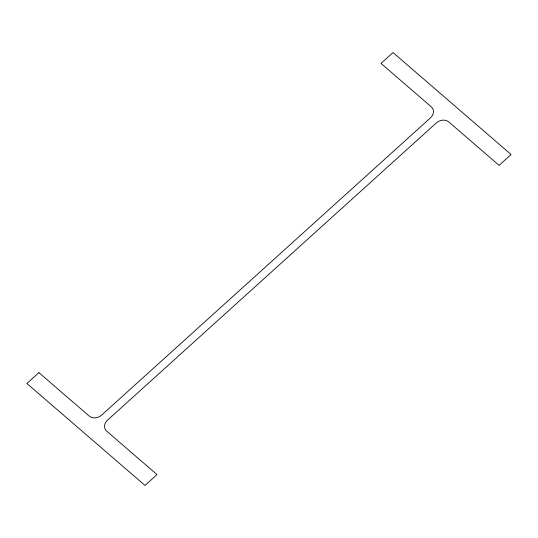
<?xml version="1.0" encoding="UTF-8"?>
<svg xmlns="http://www.w3.org/2000/svg" width="538" height="538" viewBox="0 0 538 538"><rect width="100%" height="100%" fill="white"/><g stroke="black" fill="none" stroke-linecap="round" stroke-linejoin="round"><path stroke-width="0.81" d="M38.904 372.639L26.9 383.486L144.998 485.444L157.002 474.59L106.719 431.18A9.065 7.498 -25.1 0 1 107.486 420.185L436.385 122.879A9.065 7.498 -25.1 0 1 448.806 121.951L499.096 165.361L511.1 154.514L393.002 52.556L380.998 63.41L431.281 106.82A9.065 7.498 -25.1 0 1 430.514 117.815L101.615 415.121A9.065 7.498 -25.1 0 1 89.194 416.049L38.904 372.639"/></g></svg>
